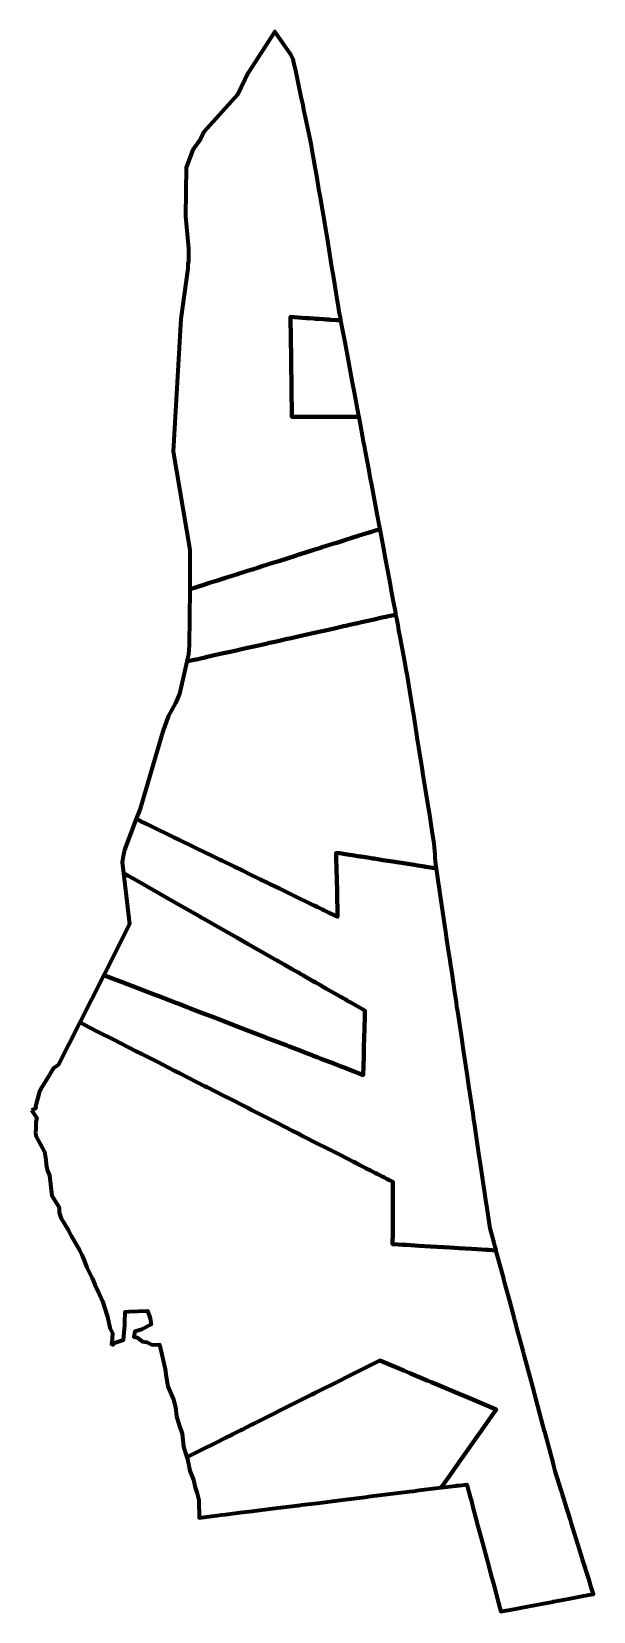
# Model space of a CAD drawing. Header units: metres. Extents: x 808128 to 808217, y 9157451 to 9157701.
import ezdxf

# ---------------------------------------------------------------- set-up
doc = ezdxf.new("R2010")
doc.units = ezdxf.units.M
doc.header["$MEASUREMENT"] = 0
doc.layers.add('2812-21179', color=1, linetype='Continuous')

msp = doc.modelspace()

# ---------------------------------------------------------------- linework, layer by layer
at = {"layer": '2812-21179', "color": 132, "lineweight": 70, "true_color": 0x00cccc}
for points in [[(808151.51, 9157655.69), (808150.28, 9157634.68), (808152.94, 9157619.13), (808152.9, 9157612.89), (808153.66, 9157613.13), (808154.6, 9157613.43), (808154.82, 9157613.5), (808156.02, 9157613.88), (808157.3, 9157614.28), (808158.55, 9157614.67), (808160.49, 9157615.29), (808160.71, 9157615.36), (808162.58, 9157615.95), (808162.8, 9157616.02), (808162.82, 9157616.02), (808162.85, 9157616.03), (808163.01, 9157616.08), (808163.09, 9157616.11), (808163.3, 9157616.17), (808163.45, 9157616.22), (808163.51, 9157616.24), (808163.81, 9157616.34), (808164.4, 9157616.52), (808166.23, 9157617.1), (808166.63, 9157617.23), (808167.02, 9157617.35), (808169.63, 9157618.18), (808170.21, 9157618.36), (808170.26, 9157618.38), (808172.54, 9157619.1), (808173.63, 9157619.44), (808173.87, 9157619.52), (808175.75, 9157620.11), (808176.18, 9157620.25), (808176.66, 9157620.4), (808176.68, 9157620.4), (808177.3, 9157620.6), (808177.59, 9157620.69), (808178.42, 9157620.95), (808179.73, 9157621.37), (808179.75, 9157621.37), (808181.31, 9157621.87), (808181.49, 9157621.92), (808181.89, 9157622.05), (808181.94, 9157622.07), (808182.18, 9157622.14), (808183.04, 9157622.41), (808182.85, 9157623.41), (808182.73, 9157624.04), (808182.64, 9157624.52), (808182.54, 9157625.08), (808181.84, 9157628.82), (808181.73, 9157629.41), (808181.6, 9157630.12), (808181.44, 9157630.97), (808181.3, 9157631.7), (808180.74, 9157634.7), (808180.58, 9157635.58), (808180.45, 9157636.26), (808180.33, 9157636.9), (808179.94, 9157639.01), (808179.78, 9157639.85), (808179.72, 9157640.16), (808179.14, 9157640.16), (808178.86, 9157640.16), (808178.4, 9157640.16), (808178.37, 9157640.16), (808178.08, 9157640.16), (808178.06, 9157640.16), (808177.3, 9157640.16), (808175.97, 9157640.16), (808175.2, 9157640.16), (808174.93, 9157640.16), (808174.62, 9157640.16), (808174.58, 9157640.16), (808174.09, 9157640.16), (808172.8, 9157640.16), (808170.1, 9157640.16), (808170.1, 9157640.16), (808169.1, 9157640.16), (808169.1, 9157640.2), (808169.08, 9157641.31), (808169.04, 9157643.84), (808169.03, 9157645.15), (808169.02, 9157645.25), (808168.98, 9157648.46), (808168.96, 9157649.27), (808168.96, 9157649.29), (808168.91, 9157652.93), (808168.9, 9157653.79), (808168.88, 9157654.68), (808168.87, 9157656), (808171.34, 9157655.83), (808171.37, 9157655.83), (808171.86, 9157655.79), (808172.56, 9157655.75), (808172.81, 9157655.73), (808173.4, 9157655.69), (808174.05, 9157655.64), (808174.51, 9157655.61), (808174.92, 9157655.58), (808175.2, 9157655.57), (808175.22, 9157655.56), (808176.19, 9157655.5), (808176.22, 9157655.49), (808176.49, 9157655.48), (808176.86, 9157655.45), (808176.77, 9157655.93), (808176.59, 9157656.89), (808176.4, 9157657.95), (808176.35, 9157658.2), (808175.98, 9157660.5), (808175.76, 9157661.89), (808175.57, 9157663.07), (808175.53, 9157663.31), (808175.38, 9157664.27), (808175, 9157666.67), (808174.83, 9157667.73), (808174.72, 9157668.42), (808174.52, 9157669.59), (808174.24, 9157671.23), (808174.08, 9157672.16), (808173.88, 9157673.31), (808173.65, 9157674.64), (808173.5, 9157675.48), (808173.43, 9157675.93), (808173.01, 9157678.37), (808172.82, 9157679.46), (808172.78, 9157679.67), (808172.61, 9157680.67), (808172.46, 9157681.54), (808172.14, 9157683.44), (808171.81, 9157684.97), (808171.45, 9157686.65), (808171.25, 9157687.62), (808170.99, 9157688.82), (808170.85, 9157689.52), (808170.52, 9157691.08), (808170.5, 9157691.14), (808170.19, 9157692.64), (808169.74, 9157694.76), (808169.41, 9157696.29), (808169.3, 9157696.81), (808168.8, 9157697.7), (808167.69, 9157699.31), (808166.39, 9157701.19), (808162.18, 9157694.67), (808160.5, 9157691.21), (808155.13, 9157685.25), (808154.62, 9157684.16), (808153.42, 9157682.48), (808152.33, 9157679.69), (808152.26, 9157671.98), (808152.72, 9157666.92), (808152.71, 9157665.15), (808152.71, 9157664.76), (808152.62, 9157664.4), (808152.59, 9157663.66)], [(808144.43, 9157576.51), (808144.88, 9157576.29), (808145.24, 9157576.11), (808146.03, 9157575.73), (808146.57, 9157575.46), (808150.44, 9157573.58), (808151.24, 9157573.19), (808155.75, 9157571), (808155.75, 9157571), (808155.86, 9157570.95), (808155.94, 9157570.91), (808157.72, 9157570.04), (808157.97, 9157569.92), (808159.92, 9157568.97), (808161.27, 9157568.32), (808161.57, 9157568.17), (808162.29, 9157567.82), (808164.13, 9157566.92), (808165.2, 9157566.4), (808165.32, 9157566.34), (808165.63, 9157566.19), (808167.11, 9157565.47), (808168.19, 9157564.95), (808168.79, 9157564.66), (808168.79, 9157564.66), (808169.74, 9157564.2), (808171.93, 9157563.13), (808172.44, 9157562.88), (808172.5, 9157562.85), (808172.7, 9157562.76), (808173.07, 9157562.57), (808173.82, 9157562.21), (808173.95, 9157562.15), (808173.98, 9157562.13), (808174.12, 9157562.06), (808174.33, 9157561.96), (808174.88, 9157561.7), (808175.91, 9157561.2), (808176.13, 9157561.09), (808176.21, 9157561.05), (808176.31, 9157561), (808176.29, 9157561.85), (808176.24, 9157564.22), (808176.23, 9157565.06), (808176.15, 9157568.61), (808176.15, 9157568.69), (808176.12, 9157570.17), (808176.1, 9157571.16), (808176.6, 9157571.08), (808176.99, 9157571.02), (808177.53, 9157570.94), (808178.61, 9157570.77), (808179.83, 9157570.58), (808180.08, 9157570.54), (808180.36, 9157570.49), (808180.72, 9157570.44), (808181.35, 9157570.34), (808181.84, 9157570.26), (808181.95, 9157570.25), (808182.01, 9157570.24), (808182.09, 9157570.22), (808183.51, 9157570), (808185.46, 9157569.7), (808185.73, 9157569.66), (808186.79, 9157569.49), (808187.78, 9157569.33), (808188.52, 9157569.22), (808188.98, 9157569.15), (808189.4, 9157569.08), (808189.75, 9157569.03), (808190.09, 9157568.97), (808190.26, 9157568.95), (808190.28, 9157568.94), (808191.71, 9157568.72), (808191.75, 9157568.71), (808191.88, 9157568.69), (808191.96, 9157568.68), (808191.87, 9157569.23), (808191.86, 9157569.37), (808191.8, 9157570.35), (808191.76, 9157570.92), (808191.72, 9157571.4), (808191.64, 9157572.63), (808191.32, 9157574.57), (808191.15, 9157575.64), (808191.15, 9157575.65), (808190.96, 9157576.79), (808190.8, 9157577.78), (808190.67, 9157578.62), (808190.25, 9157581.24), (808190.1, 9157582.17), (808189.94, 9157583.14), (808189.83, 9157583.82), (808189.82, 9157583.93), (808189.71, 9157584.62), (808189.19, 9157587.83), (808189.04, 9157588.78), (808189, 9157589.03), (808188.87, 9157589.81), (808188.37, 9157592.98), (808188.18, 9157594.16), (808188.17, 9157594.2), (808188.02, 9157595.18), (808187.5, 9157598.43), (808187.39, 9157599.12), (808187.33, 9157599.45), (808187.26, 9157599.82), (808186.96, 9157601.42), (808186.23, 9157605.33), (808186.23, 9157605.35), (808186.04, 9157606.34), (808185.89, 9157607.18), (808185.69, 9157608.23), (808185.57, 9157608.89), (808185.26, 9157608.82), (808185.18, 9157608.8), (808184.14, 9157608.56), (808183.99, 9157608.53), (808183.67, 9157608.46), (808182.64, 9157608.23), (808182.61, 9157608.22), (808180.37, 9157607.72), (808180.12, 9157607.66), (808179.29, 9157607.47), (808179.2, 9157607.45), (808178.21, 9157607.23), (808177.65, 9157607.1), (808177.22, 9157607.01), (808177.08, 9157606.98), (808176.83, 9157606.92), (808175.81, 9157606.69), (808174.15, 9157606.32), (808172.62, 9157605.97), (808171.95, 9157605.82), (808170.96, 9157605.6), (808168.96, 9157605.15), (808168.69, 9157605.09), (808168.32, 9157605.01), (808166.67, 9157604.63), (808165.86, 9157604.45), (808165.81, 9157604.44), (808165.53, 9157604.38), (808165.49, 9157604.37), (808165.3, 9157604.33), (808165.27, 9157604.32), (808165.22, 9157604.31), (808165.02, 9157604.26), (808163.32, 9157603.88), (808161.78, 9157603.53), (808161.1, 9157603.38), (808160.29, 9157603.2), (808159.05, 9157602.92), (808157.74, 9157602.63), (808155.67, 9157602.16), (808155.37, 9157602.09), (808155.22, 9157602.06), (808155.13, 9157602.04), (808155.12, 9157602.04), (808154.62, 9157601.92), (808154.23, 9157601.83), (808153.61, 9157601.7), (808153.1, 9157601.58), (808153.07, 9157601.58), (808152.44, 9157601.43), (808151.27, 9157596.34), (808150.65, 9157594.83), (808149.48, 9157592.73), (808148.64, 9157590.35), (808145.04, 9157578.11)], [(808139.31, 9157551.79), (808139.57, 9157551.69), (808140.95, 9157551.16), (808142.1, 9157550.71), (808147.25, 9157548.73), (808148, 9157548.44), (808149.63, 9157547.82), (808150.73, 9157547.39), (808150.9, 9157547.32), (808152.64, 9157546.66), (808152.86, 9157546.57), (808154.94, 9157545.77), (808156.97, 9157544.99), (808157.1, 9157544.94), (808160.84, 9157543.5), (808161.1, 9157543.4), (808164, 9157542.28), (808164.84, 9157541.95), (808164.93, 9157541.92), (808166.31, 9157541.39), (808168.33, 9157540.61), (808168.53, 9157540.53), (808170.66, 9157539.71), (808171.42, 9157539.42), (808172.29, 9157539.08), (808172.46, 9157539.02), (808173.09, 9157538.77), (808173.26, 9157538.71), (808173.58, 9157538.59), (808174.98, 9157538.05), (808175.19, 9157537.97), (808176.07, 9157537.63), (808176.63, 9157537.41), (808176.72, 9157537.37), (808176.87, 9157537.32), (808177.19, 9157537.2), (808178.66, 9157536.63), (808179.19, 9157536.43), (808179.22, 9157536.41), (808179.28, 9157536.39), (808179.3, 9157536.38), (808179.37, 9157536.36), (808179.47, 9157536.32), (808179.75, 9157536.21), (808180.27, 9157536.01), (808180.32, 9157535.99), (808180.38, 9157535.97), (808180.39, 9157535.96), (808180.46, 9157538.87), (808180.47, 9157539.16), (808180.5, 9157540.45), (808180.53, 9157541.81), (808180.57, 9157543.44), (808180.61, 9157545.15), (808180.61, 9157545.33), (808180.63, 9157546.18), (808179.89, 9157546.6), (808178.44, 9157547.42), (808178.37, 9157547.47), (808178.27, 9157547.52), (808177.9, 9157547.73), (808177.5, 9157547.96), (808177.09, 9157548.19), (808176.93, 9157548.28), (808176.83, 9157548.34), (808176.8, 9157548.36), (808176.71, 9157548.41), (808175.86, 9157548.89), (808174.48, 9157549.68), (808173.95, 9157549.98), (808173.61, 9157550.18), (808172.88, 9157550.59), (808172.52, 9157550.79), (808170.81, 9157551.77), (808170.45, 9157551.98), (808170.11, 9157552.17), (808170.08, 9157552.18), (808169.02, 9157552.78), (808167.84, 9157553.46), (808167.03, 9157553.92), (808166.73, 9157554.09), (808166.34, 9157554.31), (808164.22, 9157555.52), (808163.76, 9157555.78), (808162.17, 9157556.69), (808160.34, 9157557.73), (808158.18, 9157558.95), (808157.46, 9157559.37), (808155.13, 9157560.7), (808154.73, 9157560.92), (808154.66, 9157560.96), (808154.49, 9157561.06), (808153.77, 9157561.47), (808150.37, 9157563.4), (808144.04, 9157567.01), (808143.14, 9157567.52), (808142.83, 9157567.69), (808142.42, 9157567.93), (808143.39, 9157559.83)], [(808127.86, 9157530.39), (808128.71, 9157529.15), (808128.56, 9157528.57), (808128.51, 9157527.38), (808128.49, 9157526.88), (808128.56, 9157526.35), (808129.9, 9157523.77), (808130.12, 9157522.54), (808130.15, 9157521.76), (808130.35, 9157520.95), (808130.68, 9157520.03), (808131.07, 9157516.84), (808132.23, 9157514.98), (808132.22, 9157514.17), (808132.52, 9157513.21), (808133.73, 9157511.35), (808134.14, 9157510.48), (808135.43, 9157508.22), (808135.82, 9157507.48), (808136.19, 9157506.61), (808136.62, 9157505.48), (808137.45, 9157503.79), (808137.89, 9157502.77), (808138.39, 9157501.68), (808139.1, 9157500.16), (808139.46, 9157499), (808139.89, 9157497.64), (808140.24, 9157495.94), (808140.68, 9157495.08), (808140.59, 9157493.5), (808140.52, 9157493.31), (808140.74, 9157493.22), (808141, 9157493.53), (808142.43, 9157494.03), (808142.63, 9157496.37), (808142.64, 9157496.81), (808142.66, 9157498.44), (808143.31, 9157498.51), (808146.22, 9157498.64), (808146.57, 9157497.57), (808146.66, 9157497.42), (808146.8, 9157496.43), (808145.29, 9157495.65), (808144.23, 9157495.36), (808144.06, 9157494.49), (808144.57, 9157494.39), (808145.45, 9157493.77), (808146.12, 9157493.64), (808146.95, 9157493.24), (808148.11, 9157493.26), (808149.01, 9157489.4), (808149.16, 9157488.17), (808149.46, 9157486.65), (808150.32, 9157484.6), (808150.67, 9157483.37), (808150.81, 9157481.92), (808151.25, 9157480.52), (808151.69, 9157479.15), (808151.94, 9157477.14), (808152.32, 9157475.77), (808152.45, 9157475.43), (808152.47, 9157475.44), (808152.5, 9157475.46), (808153.08, 9157475.75), (808154.22, 9157476.32), (808155.42, 9157476.92), (808155.64, 9157477.03), (808156.17, 9157477.3), (808157.57, 9157478), (808158.03, 9157478.23), (808158.58, 9157478.5), (808159.47, 9157478.95), (808159.71, 9157479.07), (808160.37, 9157479.4), (808160.99, 9157479.71), (808161.14, 9157479.79), (808162.06, 9157480.25), (808162.75, 9157480.59), (808162.82, 9157480.63), (808162.87, 9157480.65), (808163.02, 9157480.73), (808165.96, 9157482.2), (808167.51, 9157482.98), (808169.72, 9157484.09), (808172.23, 9157485.34), (808172.62, 9157485.54), (808172.89, 9157485.67), (808176.92, 9157487.69), (808177.53, 9157487.99), (808177.53, 9157488), (808178.26, 9157488.36), (808179.1, 9157488.79), (808180.26, 9157489.36), (808182.47, 9157490.47), (808183.03, 9157490.75), (808186.18, 9157489.43), (808186.29, 9157489.38), (808186.79, 9157489.17), (808187.76, 9157488.76), (808190.63, 9157487.55), (808190.73, 9157487.51), (808191.13, 9157487.34), (808191.83, 9157487.05), (808192.57, 9157486.73), (808194.58, 9157485.89), (808195.97, 9157485.3), (808196.35, 9157485.14), (808196.73, 9157484.98), (808198.1, 9157484.4), (808201.45, 9157482.99), (808201.44, 9157482.97), (808201.41, 9157482.93), (808201.07, 9157482.45), (808199.09, 9157479.64), (808198.71, 9157479.1), (808198.42, 9157478.69), (808196.71, 9157476.26), (808195.65, 9157474.77), (808195.32, 9157474.3), (808194.78, 9157473.53), (808194.56, 9157473.22), (808193.71, 9157472.01), (808193.55, 9157471.79), (808192.73, 9157470.62), (808195.06, 9157470.91), (808195.18, 9157470.93), (808195.58, 9157470.98), (808196.78, 9157471.13), (808197.37, 9157468.95), (808197.45, 9157468.66), (808197.7, 9157467.72), (808198.23, 9157465.75), (808198.55, 9157464.53), (808199.11, 9157462.44), (808199.58, 9157460.71), (808200.01, 9157459.11), (808200.55, 9157457.06), (808200.95, 9157455.58), (808200.99, 9157455.44), (808201.64, 9157453.02), (808201.65, 9157452.97), (808202.18, 9157451.02), (808202.96, 9157451.16), (808203, 9157451.17), (808203.64, 9157451.29), (808206.68, 9157451.86), (808210.08, 9157452.5), (808210.36, 9157452.55), (808210.44, 9157452.57), (808210.59, 9157452.6), (808213.16, 9157453.08), (808214.74, 9157453.37), (808216.1, 9157453.63), (808216.83, 9157453.77), (808216.74, 9157454.06), (808216.45, 9157454.99), (808216.09, 9157456.15), (808215.13, 9157459.26), (808214.95, 9157459.84), (808214.64, 9157460.83), (808213.59, 9157464.21), (808213.39, 9157464.88), (808213.19, 9157465.51), (808212.32, 9157468.31), (808212.14, 9157468.9), (808211.94, 9157469.54), (808211.73, 9157470.2), (808210.79, 9157473.23), (808210.62, 9157473.88), (808210.44, 9157474.57), (808209.13, 9157479.44), (808209.12, 9157479.46), (808209.12, 9157479.48), (808209.12, 9157479.49), (808209.11, 9157479.5), (808208.04, 9157483.5), (808207.5, 9157485.53), (808207.46, 9157485.65), (808207.43, 9157485.78), (808205.86, 9157491.62), (808205.82, 9157491.79), (808205.78, 9157491.95), (808205.74, 9157492.09), (808204.78, 9157495.66), (808204.59, 9157496.37), (808204.49, 9157496.74), (808204.41, 9157497.06), (808204.33, 9157497.35), (808203.58, 9157500.15), (808202.77, 9157503.18), (808202.69, 9157503.47), (808202.48, 9157504.26), (808201.51, 9157507.87), (808201.43, 9157508.17), (808201.39, 9157508.18), (808200.73, 9157508.22), (808200.24, 9157508.25), (808200.22, 9157508.25), (808200.22, 9157508.25), (808200.21, 9157508.25), (808200.18, 9157508.25), (808200.15, 9157508.25), (808199.88, 9157508.27), (808198.36, 9157508.36), (808197.51, 9157508.42), (808195.57, 9157508.54), (808194.12, 9157508.63), (808191.02, 9157508.82), (808189.17, 9157508.93), (808187.24, 9157509.05), (808186.97, 9157509.07), (808186.64, 9157509.09), (808185.22, 9157509.18), (808185.04, 9157509.19), (808185.04, 9157509.3), (808185.04, 9157509.34), (808185.04, 9157509.45), (808185.04, 9157509.78), (808185.04, 9157509.81), (808185.05, 9157510.38), (808185.05, 9157511.14), (808185.05, 9157511.25), (808185.05, 9157511.34), (808185.05, 9157511.73), (808185.05, 9157511.94), (808185.05, 9157512.1), (808185.07, 9157514.86), (808185.07, 9157515.09), (808185.07, 9157516.06), (808185.08, 9157518.21), (808185.09, 9157518.62), (808185.09, 9157519.03), (808184.98, 9157519.09), (808184.66, 9157519.25), (808184.43, 9157519.37), (808184.3, 9157519.43), (808184.19, 9157519.49), (808184.13, 9157519.52), (808184.08, 9157519.54), (808184.04, 9157519.57), (808183.64, 9157519.77), (808183.47, 9157519.85), (808183.07, 9157520.06), (808183.02, 9157520.08), (808183.01, 9157520.09), (808182.81, 9157520.19), (808182.69, 9157520.25), (808182.65, 9157520.27), (808182.62, 9157520.29), (808182.61, 9157520.29), (808182.59, 9157520.31), (808182.35, 9157520.42), (808181.73, 9157520.74), (808181.53, 9157520.84), (808180.87, 9157521.18), (808180.78, 9157521.22), (808180.17, 9157521.54), (808179.95, 9157521.65), (808179.87, 9157521.69), (808179.2, 9157522.03), (808178.84, 9157522.21), (808176.82, 9157523.24), (808176.61, 9157523.35), (808174.7, 9157524.32), (808172.99, 9157525.19), (808171.02, 9157526.19), (808170.71, 9157526.35), (808170.17, 9157526.63), (808169.19, 9157527.12), (808166.73, 9157528.38), (808165.8, 9157528.85), (808162.73, 9157530.41), (808162.09, 9157530.74), (808158.76, 9157532.43), (808158.71, 9157532.46), (808158.32, 9157532.66), (808155.66, 9157534.01), (808155.37, 9157534.16), (808151.27, 9157536.25), (808150.5, 9157536.64), (808149.47, 9157537.16), (808147.89, 9157537.97), (808146.73, 9157538.56), (808145.25, 9157539.31), (808144.39, 9157539.75), (808140.81, 9157541.57), (808138.58, 9157542.71), (808136.94, 9157543.54), (808135.97, 9157544.04), (808135.49, 9157544.28), (808132.06, 9157537.52), (808131.27, 9157536.99), (808130.59, 9157535.82), (808129.5, 9157534.01), (808129.07, 9157533.14), (808128.47, 9157530.99), (808128.54, 9157530.69)]]:
    msp.add_lwpolyline(points, close=True, dxfattribs=at)
at = {"layer": '2812-21179', "color": 254, "lineweight": 70, "true_color": 0xcccccc}
for points in [[(808168.87, 9157656), (808168.88, 9157654.68), (808168.9, 9157653.79), (808168.91, 9157652.93), (808168.96, 9157649.29), (808168.96, 9157649.27), (808168.98, 9157648.46), (808169.02, 9157645.25), (808169.03, 9157645.15), (808169.04, 9157643.84), (808169.08, 9157641.31), (808169.1, 9157640.2), (808169.1, 9157640.16), (808170.1, 9157640.16), (808170.1, 9157640.16), (808172.8, 9157640.16), (808174.09, 9157640.16), (808174.58, 9157640.16), (808174.62, 9157640.16), (808174.93, 9157640.16), (808175.2, 9157640.16), (808175.97, 9157640.16), (808177.3, 9157640.16), (808178.06, 9157640.16), (808178.08, 9157640.16), (808178.37, 9157640.16), (808178.4, 9157640.16), (808178.86, 9157640.16), (808179.14, 9157640.16), (808179.72, 9157640.16), (808179.63, 9157640.63), (808178.99, 9157644.06), (808178.85, 9157644.82), (808178.65, 9157645.88), (808178.55, 9157646.45), (808178.48, 9157646.78), (808177.88, 9157649.99), (808177.72, 9157650.87), (808177.51, 9157652.01), (808176.96, 9157654.93), (808176.86, 9157655.45), (808176.49, 9157655.48), (808176.22, 9157655.49), (808176.19, 9157655.5), (808175.22, 9157655.56), (808175.2, 9157655.57), (808174.92, 9157655.58), (808174.51, 9157655.61), (808174.05, 9157655.64), (808173.4, 9157655.69), (808172.81, 9157655.73), (808172.56, 9157655.75), (808171.86, 9157655.79), (808171.37, 9157655.83), (808171.34, 9157655.83)], [(808152.72, 9157602.61), (808152.44, 9157601.43), (808153.07, 9157601.58), (808153.1, 9157601.58), (808153.61, 9157601.7), (808154.23, 9157601.83), (808154.62, 9157601.92), (808155.12, 9157602.04), (808155.13, 9157602.04), (808155.22, 9157602.06), (808155.37, 9157602.09), (808155.67, 9157602.16), (808157.74, 9157602.63), (808159.05, 9157602.92), (808160.29, 9157603.2), (808161.1, 9157603.38), (808161.78, 9157603.53), (808163.32, 9157603.88), (808165.02, 9157604.26), (808165.22, 9157604.31), (808165.27, 9157604.32), (808165.3, 9157604.33), (808165.49, 9157604.37), (808165.53, 9157604.38), (808165.81, 9157604.44), (808165.86, 9157604.45), (808166.67, 9157604.63), (808168.32, 9157605.01), (808168.69, 9157605.09), (808168.96, 9157605.15), (808170.96, 9157605.6), (808171.95, 9157605.82), (808172.62, 9157605.97), (808174.15, 9157606.32), (808175.81, 9157606.69), (808176.83, 9157606.92), (808177.08, 9157606.98), (808177.22, 9157607.01), (808177.65, 9157607.1), (808178.21, 9157607.23), (808179.2, 9157607.45), (808179.29, 9157607.47), (808180.12, 9157607.66), (808180.37, 9157607.72), (808182.61, 9157608.22), (808182.64, 9157608.23), (808183.67, 9157608.46), (808183.99, 9157608.53), (808184.14, 9157608.56), (808185.18, 9157608.8), (808185.26, 9157608.82), (808185.57, 9157608.89), (808185.52, 9157609.16), (808185.14, 9157611.2), (808184.98, 9157612.06), (808184.82, 9157612.88), (808184.68, 9157613.63), (808184.01, 9157617.22), (808183.86, 9157618.04), (808183.73, 9157618.7), (808183.62, 9157619.3), (808183.04, 9157622.41), (808182.18, 9157622.14), (808181.94, 9157622.07), (808181.89, 9157622.05), (808181.49, 9157621.92), (808181.31, 9157621.87), (808179.75, 9157621.37), (808179.73, 9157621.37), (808178.42, 9157620.95), (808177.59, 9157620.69), (808177.3, 9157620.6), (808176.68, 9157620.4), (808176.66, 9157620.4), (808176.18, 9157620.25), (808175.75, 9157620.11), (808173.87, 9157619.52), (808173.63, 9157619.44), (808172.54, 9157619.1), (808170.26, 9157618.38), (808170.21, 9157618.36), (808169.63, 9157618.18), (808167.02, 9157617.35), (808166.63, 9157617.23), (808166.23, 9157617.1), (808164.4, 9157616.52), (808163.81, 9157616.34), (808163.51, 9157616.24), (808163.45, 9157616.22), (808163.3, 9157616.17), (808163.09, 9157616.11), (808163.01, 9157616.08), (808162.85, 9157616.03), (808162.82, 9157616.02), (808162.8, 9157616.02), (808162.58, 9157615.95), (808160.71, 9157615.36), (808160.49, 9157615.29), (808158.55, 9157614.67), (808157.3, 9157614.28), (808156.02, 9157613.88), (808154.82, 9157613.5), (808154.6, 9157613.43), (808153.66, 9157613.13), (808152.9, 9157612.89), (808152.83, 9157604.02)], [(808135.49, 9157544.28), (808135.97, 9157544.04), (808136.94, 9157543.54), (808138.58, 9157542.71), (808140.81, 9157541.57), (808144.39, 9157539.75), (808145.25, 9157539.31), (808146.73, 9157538.56), (808147.89, 9157537.97), (808149.47, 9157537.16), (808150.5, 9157536.64), (808151.27, 9157536.25), (808155.37, 9157534.16), (808155.66, 9157534.01), (808158.32, 9157532.66), (808158.71, 9157532.46), (808158.76, 9157532.43), (808162.09, 9157530.74), (808162.73, 9157530.41), (808165.8, 9157528.85), (808166.73, 9157528.38), (808169.19, 9157527.12), (808170.17, 9157526.63), (808170.71, 9157526.35), (808171.02, 9157526.19), (808172.99, 9157525.19), (808174.7, 9157524.32), (808176.61, 9157523.35), (808176.82, 9157523.24), (808178.84, 9157522.21), (808179.2, 9157522.03), (808179.87, 9157521.69), (808179.95, 9157521.65), (808180.17, 9157521.54), (808180.78, 9157521.22), (808180.87, 9157521.18), (808181.53, 9157520.84), (808181.73, 9157520.74), (808182.35, 9157520.42), (808182.59, 9157520.31), (808182.61, 9157520.29), (808182.62, 9157520.29), (808182.65, 9157520.27), (808182.69, 9157520.25), (808182.81, 9157520.19), (808183.01, 9157520.09), (808183.02, 9157520.08), (808183.07, 9157520.06), (808183.47, 9157519.85), (808183.64, 9157519.77), (808184.04, 9157519.57), (808184.08, 9157519.54), (808184.13, 9157519.52), (808184.19, 9157519.49), (808184.3, 9157519.43), (808184.43, 9157519.37), (808184.66, 9157519.25), (808184.98, 9157519.09), (808185.09, 9157519.03), (808185.09, 9157518.62), (808185.08, 9157518.21), (808185.07, 9157516.06), (808185.07, 9157515.09), (808185.07, 9157514.86), (808185.05, 9157512.1), (808185.05, 9157511.94), (808185.05, 9157511.73), (808185.05, 9157511.34), (808185.05, 9157511.25), (808185.05, 9157511.14), (808185.05, 9157510.38), (808185.04, 9157509.81), (808185.04, 9157509.78), (808185.04, 9157509.45), (808185.04, 9157509.34), (808185.04, 9157509.3), (808185.04, 9157509.19), (808185.22, 9157509.18), (808186.64, 9157509.09), (808186.97, 9157509.07), (808187.24, 9157509.05), (808189.17, 9157508.93), (808191.02, 9157508.82), (808194.12, 9157508.63), (808195.57, 9157508.54), (808197.51, 9157508.42), (808198.36, 9157508.36), (808199.88, 9157508.27), (808200.15, 9157508.25), (808200.18, 9157508.25), (808200.21, 9157508.25), (808200.22, 9157508.25), (808200.22, 9157508.25), (808200.24, 9157508.25), (808200.73, 9157508.22), (808201.39, 9157508.18), (808201.43, 9157508.17), (808201.28, 9157508.73), (808201.11, 9157509.36), (808200.49, 9157511.66), (808200.01, 9157514.87), (808199.77, 9157516.52), (808199.66, 9157517.25), (808198.92, 9157522.2), (808198.82, 9157522.84), (808198.71, 9157523.55), (808198.17, 9157527.2), (808198, 9157528.34), (808197.92, 9157528.88), (808197.85, 9157529.3), (808197.77, 9157529.88), (808197.11, 9157534.23), (808197, 9157535.01), (808196.88, 9157535.79), (808196.32, 9157539.56), (808196.22, 9157540.24), (808196.21, 9157540.28), (808196.09, 9157541.1), (808195.92, 9157542.22), (808195.35, 9157545.99), (808195.23, 9157546.79), (808195.13, 9157547.46), (808195.03, 9157548.14), (808194.9, 9157549.02), (808194.73, 9157550.18), (808194.39, 9157552.45), (808194.26, 9157553.31), (808194.14, 9157554.11), (808193.8, 9157556.37), (808193.58, 9157557.81), (808193.45, 9157558.7), (808193.31, 9157559.61), (808193.2, 9157560.36), (808192.77, 9157563.22), (808192.66, 9157563.96), (808192.56, 9157564.67), (808192.44, 9157565.44), (808192.29, 9157566.43), (808191.96, 9157568.68), (808191.88, 9157568.69), (808191.75, 9157568.71), (808191.71, 9157568.72), (808190.28, 9157568.94), (808190.26, 9157568.95), (808190.09, 9157568.97), (808189.75, 9157569.03), (808189.4, 9157569.08), (808188.98, 9157569.15), (808188.52, 9157569.22), (808187.78, 9157569.33), (808186.79, 9157569.49), (808185.73, 9157569.66), (808185.46, 9157569.7), (808183.51, 9157570), (808182.09, 9157570.22), (808182.01, 9157570.24), (808181.95, 9157570.25), (808181.84, 9157570.26), (808181.35, 9157570.34), (808180.72, 9157570.44), (808180.36, 9157570.49), (808180.08, 9157570.54), (808179.83, 9157570.58), (808178.61, 9157570.77), (808177.53, 9157570.94), (808176.99, 9157571.02), (808176.6, 9157571.08), (808176.1, 9157571.16), (808176.12, 9157570.17), (808176.15, 9157568.69), (808176.15, 9157568.61), (808176.23, 9157565.06), (808176.24, 9157564.22), (808176.29, 9157561.85), (808176.31, 9157561), (808176.21, 9157561.05), (808176.13, 9157561.09), (808175.91, 9157561.2), (808174.88, 9157561.7), (808174.33, 9157561.96), (808174.12, 9157562.06), (808173.98, 9157562.13), (808173.95, 9157562.15), (808173.82, 9157562.21), (808173.07, 9157562.57), (808172.7, 9157562.76), (808172.5, 9157562.85), (808172.44, 9157562.88), (808171.93, 9157563.13), (808169.74, 9157564.2), (808168.79, 9157564.66), (808168.79, 9157564.66), (808168.19, 9157564.95), (808167.11, 9157565.47), (808165.63, 9157566.19), (808165.32, 9157566.34), (808165.2, 9157566.4), (808164.13, 9157566.92), (808162.29, 9157567.82), (808161.57, 9157568.17), (808161.27, 9157568.32), (808159.92, 9157568.97), (808157.97, 9157569.92), (808157.72, 9157570.04), (808155.94, 9157570.91), (808155.86, 9157570.95), (808155.75, 9157571), (808155.75, 9157571), (808151.24, 9157573.19), (808150.44, 9157573.58), (808146.57, 9157575.46), (808146.03, 9157575.73), (808145.24, 9157576.11), (808144.88, 9157576.29), (808144.43, 9157576.51), (808142.55, 9157571.62), (808142.35, 9157570.64), (808142.21, 9157569.66), (808142.42, 9157567.93), (808142.83, 9157567.69), (808143.14, 9157567.52), (808144.04, 9157567.01), (808150.37, 9157563.4), (808153.77, 9157561.47), (808154.49, 9157561.06), (808154.66, 9157560.96), (808154.73, 9157560.92), (808155.13, 9157560.7), (808157.46, 9157559.37), (808158.18, 9157558.95), (808160.34, 9157557.73), (808162.17, 9157556.69), (808163.76, 9157555.78), (808164.22, 9157555.52), (808166.34, 9157554.31), (808166.73, 9157554.09), (808167.03, 9157553.92), (808167.84, 9157553.46), (808169.02, 9157552.78), (808170.08, 9157552.18), (808170.11, 9157552.17), (808170.45, 9157551.98), (808170.81, 9157551.77), (808172.52, 9157550.79), (808172.88, 9157550.59), (808173.61, 9157550.18), (808173.95, 9157549.98), (808174.48, 9157549.68), (808175.86, 9157548.89), (808176.71, 9157548.41), (808176.8, 9157548.36), (808176.83, 9157548.34), (808176.93, 9157548.28), (808177.09, 9157548.19), (808177.5, 9157547.96), (808177.9, 9157547.73), (808178.27, 9157547.52), (808178.37, 9157547.47), (808178.44, 9157547.42), (808179.89, 9157546.6), (808180.63, 9157546.18), (808180.61, 9157545.33), (808180.61, 9157545.15), (808180.57, 9157543.44), (808180.53, 9157541.81), (808180.5, 9157540.45), (808180.47, 9157539.16), (808180.46, 9157538.87), (808180.39, 9157535.96), (808180.38, 9157535.97), (808180.32, 9157535.99), (808180.27, 9157536.01), (808179.75, 9157536.21), (808179.47, 9157536.32), (808179.37, 9157536.36), (808179.3, 9157536.38), (808179.28, 9157536.39), (808179.22, 9157536.41), (808179.19, 9157536.43), (808178.66, 9157536.63), (808177.19, 9157537.2), (808176.87, 9157537.32), (808176.72, 9157537.37), (808176.63, 9157537.41), (808176.07, 9157537.63), (808175.19, 9157537.97), (808174.98, 9157538.05), (808173.58, 9157538.59), (808173.26, 9157538.71), (808173.09, 9157538.77), (808172.46, 9157539.02), (808172.29, 9157539.08), (808171.42, 9157539.42), (808170.66, 9157539.71), (808168.53, 9157540.53), (808168.33, 9157540.61), (808166.31, 9157541.39), (808164.93, 9157541.92), (808164.84, 9157541.95), (808164, 9157542.28), (808161.1, 9157543.4), (808160.84, 9157543.5), (808157.1, 9157544.94), (808156.97, 9157544.99), (808154.94, 9157545.77), (808152.86, 9157546.57), (808152.64, 9157546.66), (808150.9, 9157547.32), (808150.73, 9157547.39), (808149.63, 9157547.82), (808148, 9157548.44), (808147.25, 9157548.73), (808142.1, 9157550.71), (808140.95, 9157551.16), (808139.57, 9157551.69), (808139.31, 9157551.79)], [(808152.47, 9157475.44), (808152.45, 9157475.43), (808152.57, 9157475.13), (808152.9, 9157473.3), (808153.51, 9157471.84), (808153.79, 9157470.65), (808154.06, 9157469.7), (808154.33, 9157468.61), (808154.42, 9157465.86), (808156.36, 9157466.1), (808157.24, 9157466.21), (808157.94, 9157466.3), (808158.59, 9157466.38), (808160.84, 9157466.66), (808162.78, 9157466.9), (808163.97, 9157467.05), (808166.46, 9157467.36), (808169.53, 9157467.74), (808169.91, 9157467.79), (808170.11, 9157467.81), (808170.58, 9157467.87), (808173.12, 9157468.18), (808175.51, 9157468.48), (808177.16, 9157468.69), (808179.32, 9157468.96), (808180.7, 9157469.13), (808181.59, 9157469.24), (808184.2, 9157469.56), (808187.7, 9157470), (808188.36, 9157470.08), (808189.24, 9157470.19), (808191.85, 9157470.52), (808192.73, 9157470.62), (808193.55, 9157471.79), (808193.71, 9157472.01), (808194.56, 9157473.22), (808194.78, 9157473.53), (808195.32, 9157474.3), (808195.65, 9157474.77), (808196.71, 9157476.26), (808198.42, 9157478.69), (808198.71, 9157479.1), (808199.09, 9157479.64), (808201.07, 9157482.45), (808201.41, 9157482.93), (808201.44, 9157482.97), (808201.45, 9157482.99), (808198.1, 9157484.4), (808196.73, 9157484.98), (808196.35, 9157485.14), (808195.97, 9157485.3), (808194.58, 9157485.89), (808192.57, 9157486.73), (808191.83, 9157487.05), (808191.13, 9157487.34), (808190.73, 9157487.51), (808190.63, 9157487.55), (808187.76, 9157488.76), (808186.79, 9157489.17), (808186.29, 9157489.38), (808186.18, 9157489.43), (808183.03, 9157490.75), (808182.47, 9157490.47), (808180.26, 9157489.36), (808179.1, 9157488.79), (808178.26, 9157488.36), (808177.53, 9157488), (808177.53, 9157487.99), (808176.92, 9157487.69), (808172.89, 9157485.67), (808172.62, 9157485.54), (808172.23, 9157485.34), (808169.72, 9157484.09), (808167.51, 9157482.98), (808165.96, 9157482.2), (808163.02, 9157480.73), (808162.87, 9157480.65), (808162.82, 9157480.63), (808162.75, 9157480.59), (808162.06, 9157480.25), (808161.14, 9157479.79), (808160.99, 9157479.71), (808160.37, 9157479.4), (808159.71, 9157479.07), (808159.47, 9157478.95), (808158.58, 9157478.5), (808158.03, 9157478.23), (808157.57, 9157478), (808156.17, 9157477.3), (808155.64, 9157477.03), (808155.42, 9157476.92), (808154.22, 9157476.32), (808153.08, 9157475.75), (808152.5, 9157475.46)]]:
    msp.add_lwpolyline(points, close=True, dxfattribs=at)

doc.saveas('drawing.dxf')
